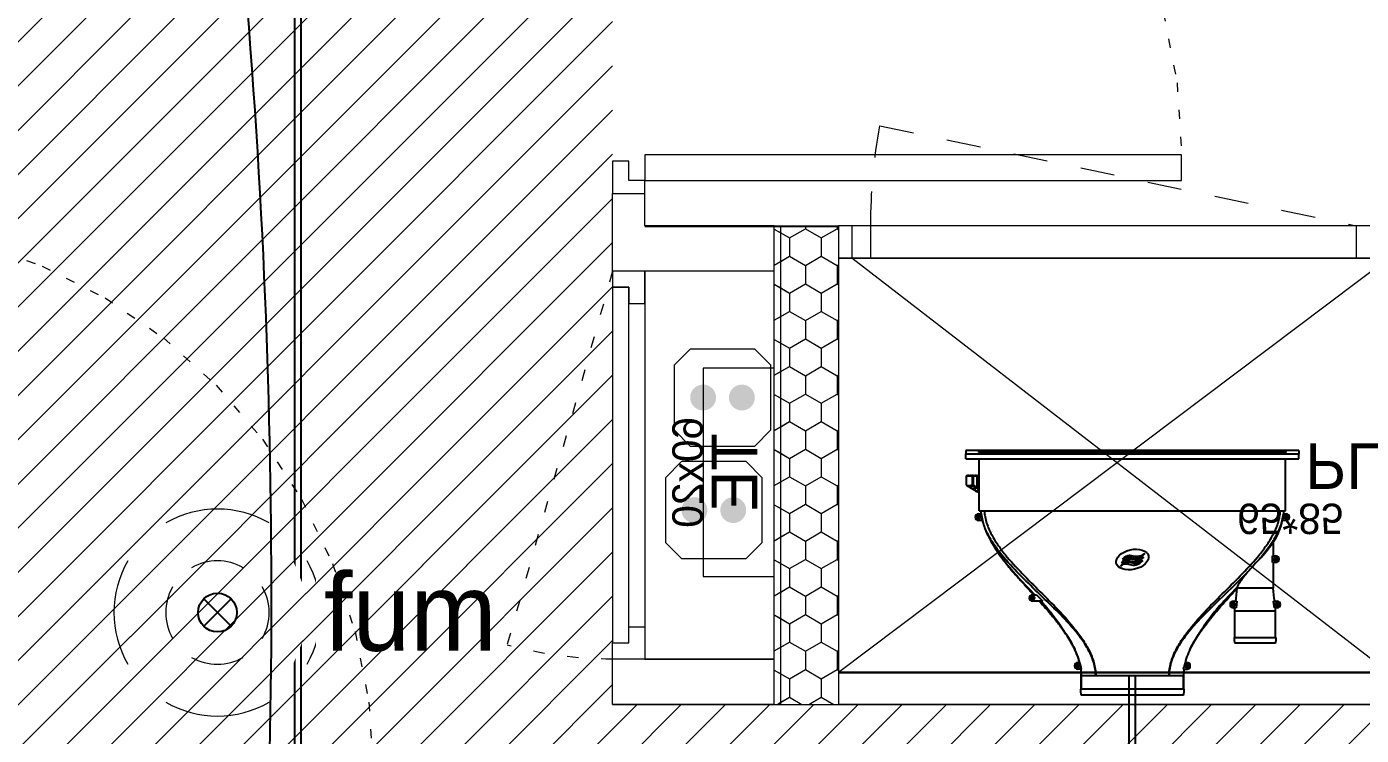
# Model space of a CAD drawing. Header units: centimetres. Extents: x 2666 to 9670, y 1889 to 5633.
# Drawn here: x 6485.6 to 6692.1, y 4415.6 to 4525.2 of the extents above; entities that cross this region are included whole.
import ezdxf

# ---------------------------------------------------------------- set-up
doc = ezdxf.new("R2010")
doc.units = ezdxf.units.CM
doc.header["$LTSCALE"] = 12.7
for name, pattern in [('Style de ligne -13', [0.295276, 0.19685, -0.098425]), ('Style de ligne -18', [0.328084, 0.109361, -0.218723]), ('Style de ligne -5', [0.41656, 0.13885, -0.27771]), ('VW-01', [0.83312, 0.41656, -0.41656])]:
    doc.linetypes.add(name, pattern=pattern)
for name, color, linetype, lineweight in [('B aménagement intérieur', 7, 'Continuous', 5), ('B Faux plafonds', 7, 'Continuous', 5), ('B GÈnÈral', 7, 'Continuous', 5), ('B Général', 7, 'Continuous', 5), ('C ANNOTATIONS-prestations', 7, 'Continuous', 5), ('F REMPLISSAGE-TE', 7, 'Continuous', 13), ('F REMPLISSAGE-TE-1', 7, 'Continuous', 5), ('prlm-ELEC-CFO', 1, 'Continuous', 25), ('prlm-ELEC-SSI', 1, 'Continuous', 25)]:
    doc.layers.add(name, color=color, linetype=linetype, lineweight=lineweight)
doc.layers.add('D SURFACES-shab', color=1, linetype='Continuous', lineweight=5, true_color=0xff0000)
doc.layers.add('prlm-CHAUFF', color=4, linetype='Continuous')
doc.styles.add('Eurostile', font='')
doc.styles.add('prlm-elec-ssi', font='comic.ttf', dxfattribs={"height": 12})
doc.styles.get('Eurostile').set_extended_font_data('Eurostile')
pattern_1 = [(-90, (-81.019, 107.5736), (2.4602994, -4.2613636), [2.840909, -5.681818]), (30, (-81.019, 107.5736), (2.4602994, 4.2613636), [2.840909, -5.681818]), (-30, (-76.0983, 104.7327), (4.9205988, -9e-09), [2.840909, -5.681818])]

# ---------------------------------------------------------------- blocks, each defined once
blk = doc.blocks.new('xi.FUM')
at = {"color": 0}
blk.add_wipeout([(-10.61, -10.61), (-15, 0), (-10.61, 10.61), (0, 15), (10.61, 10.61), (15, 0), (10.61, -10.61), (0, -15)], dxfattribs=at).dxf.layer = 'prlm-ELEC-SSI'
at = {"layer": 'prlm-ELEC-SSI', "color": 0}
for points in [[(-2.12, 2.12), (2.12, -2.12)], [(2.12, 2.12), (-2.12, -2.12)]]:
    blk.add_lwpolyline(points, dxfattribs=at)
blk.add_circle((0, 0), 3, dxfattribs=at)
at = {"layer": 'prlm-ELEC-SSI', "color": 0, "lineweight": 13}
for radius, start, end in [(16, 60, 120), (16, 150, 210), (8, 60, 120), (16, 330, 30), (8, 150, 210), (8, 330, 30), (8, 240, 300), (16, 240, 300)]:
    blk.add_arc((0, 0), radius, start, end, dxfattribs=at)
blk = doc.blocks.new('xi.PCGTL')
at = {"layer": 'prlm-ELEC-CFO', "color": 0, "lineweight": 0}
blk.add_lwpolyline([(-7.5, -5), (-5, -7.5), (5, -7.5), (7.5, -5), (7.5, 5), (5, 7.5), (-5, 7.5), (-7.5, 5)], close=True, dxfattribs=at)
at = {"layer": 'prlm-ELEC-CFO', "color": 0, "linetype": 'ByBlock', "lineweight": 5, "const_width": 2}
for points in [[(-4, 0, 1), (-2, 0, 1)], [(2, 0, 1), (4, 0, 1)]]:
    blk.add_lwpolyline(points, format="xyb", close=True, dxfattribs=at)
blk = doc.blocks.new('Groupe-12-1')
at = {"layer": 'B Général', "flags": 128}
for points in [[(-31.46, -5.77), (-31.46, -0.77), (-28.96, -0.77), (-28.96, -3.27), (-26.46, -3.27), (-26.46, -5.77)], [(26.04, -0.77), (26.04, -3.27), (-28.96, -3.27), (-28.96, -0.77)], [(28.54, -5.77), (28.54, -0.77), (26.04, -0.77), (26.04, -3.27), (23.54, -3.27), (23.54, -5.77)]]:
    blk.add_lwpolyline(points, close=True, dxfattribs=at)
blk = doc.blocks.new('TE')
at = {"layer": 'B Général', "color": 7, "linetype": 'Style de ligne -5', "lineweight": 5}
blk.add_line((-31.46, -0.77), (26.39, 15.56), dxfattribs=at)
at = {"layer": 'B Général', "flags": 128}
blk.add_lwpolyline([(28.54, -5.77), (28.54, -25.77), (-31.46, -25.77), (-31.46, -5.77)], close=True, dxfattribs=at)
at = {"layer": 'B Général', "color": 7, "flags": 128}
blk.add_lwpolyline([(15.79, -14.77), (15.79, -25.77), (-16.46, -25.77), (-16.46, -14.77)], close=True, dxfattribs=at)
at = {"layer": 'B Général', "color": 7, "linetype": 'Style de ligne -5', "lineweight": 5}
blk.add_arc((-34.54, -0.77), 63.08, 359.9968, 14.9984, dxfattribs=at)
at = {"layer": 'B Général', "color": 7}
blk.add_blockref('Groupe-12-1', (0, 0), dxfattribs=at)
at = {"layer": 'B Général', "insert": (-0.34, -16.07), "char_height": 7.059, "width": 32.25, "attachment_point": 2, "line_spacing_factor": 0.894142, "style": 'Eurostile'}
blk.add_mtext('TE ', dxfattribs=at)
at = {"layer": 'C ANNOTATIONS-prestations', "insert": (-0.34, -14.77), "char_height": 4.706, "width": 32.25, "attachment_point": 8, "line_spacing_factor": 0.894142, "style": 'Eurostile'}
blk.add_mtext('60x20', dxfattribs=at)
blk = doc.blocks.new('Groupe-13-1')
at = {"layer": 'B Général', "color": 7, "linetype": 'Continuous', "lineweight": 5}
for p, q in [((-301.8, 126.63), (-216.72, 62.63)), ((-216.8, 126.63), (-299.72, 62.63))]:
    blk.add_line(p, q, dxfattribs=at)
at = {"layer": 'B Général', "color": 7, "linetype": 'VW-01', "lineweight": 5}
blk.add_line((-295.38, 42.15), (-221.72, 57.63), dxfattribs=at)
at = {"layer": 'B Général', "color": 7, "linetype": 'Continuous', "lineweight": 5, "flags": 128}
for points in [[(-301.8, 62.63), (-301.8, 126.63), (-216.72, 126.63), (-216.72, 62.63)], [(-301.8, 57.63), (-301.8, 62.63), (-296.8, 62.63), (-296.8, 57.63)], [(-221.72, 57.63), (-221.72, 62.63), (-216.72, 62.63), (-216.72, 57.63)]]:
    blk.add_lwpolyline(points, close=True, dxfattribs=at)
at = {"layer": 'B Général', "color": 252, "linetype": 'Continuous', "lineweight": 5, "true_color": 0x888888, "flags": 128}
blk.add_lwpolyline([(-299.72, 57.63), (-299.72, 62.63), (-216.72, 62.63), (-216.72, 57.63)], close=True, dxfattribs=at)
at = {"layer": 'B Général', "color": 7, "linetype": 'VW-01', "lineweight": 5}
blk.add_arc((-211.8, 57.63), 85, 180, 190.4987, dxfattribs=at)
at = {"layer": 'B Général', "color": 7, "insert": (-229.57, 98.31), "char_height": 7.059, "attachment_point": 1, "line_spacing_factor": 0.894142, "style": 'Eurostile'}
blk.add_mtext('PL', dxfattribs=at)
at = {"layer": 'C ANNOTATIONS-prestations', "insert": (-240.14, 102.91), "char_height": 4.706, "attachment_point": 4, "line_spacing_factor": 0.894142, "style": 'Eurostile'}
blk.add_mtext('65*85', dxfattribs=at)

msp = doc.modelspace()

# ---------------------------------------------------------------- hatches: boundary and pattern name
at = {"layer": 'B GÈnÈral', "linetype": 'Continuous', "lineweight": 5}
h = msp.add_hatch(dxfattribs=at)
h.set_pattern_fill('PSE', angle=-90, style=0, pattern_type=2)
h.set_pattern_definition(pattern_1)
h.paths.add_polyline_path([(6601.26, 4420.39), (6611.26, 4420.39), (6611.26, 4494.39), (6601.26, 4494.39)])
at = {"layer": 'F REMPLISSAGE-TE-1', "linetype": 'Continuous', "lineweight": 5}
h = msp.add_hatch(dxfattribs=at)
h.set_pattern_fill('PSE', angle=-90, style=0, pattern_type=2)
h.set_pattern_definition(pattern_1)
h.paths.add_polyline_path([(6602.26, 4420.39), (6601.26, 4420.39), (6601.26, 4494.39), (6602.26, 4494.39)])
h = msp.add_hatch(dxfattribs=at)
h.set_pattern_fill('PSE', angle=-90, style=0, pattern_type=2)
h.set_pattern_definition(pattern_1)
h.paths.add_polyline_path([(6611.26, 4420.39), (6602.26, 4420.39), (6602.26, 4494.39), (6611.26, 4494.39)])

# ---------------------------------------------------------------- linework, layer by layer
at = {"layer": 'B aménagement intérieur', "color": 7, "linetype": 'Style de ligne -13', "lineweight": 5}
msp.add_line((6576.27, 4420.39), (6696.27, 4420.39), dxfattribs=at)
at = {"layer": 'B Général', "linetype": 'Style de ligne -18', "lineweight": 5}
for p, q in [((6661.44, 4527.39), (6663.56, 4516.48)), ((6663.56, 4516.48), (6664.27, 4505.39)), ((6477.75, 4491.74), (6488.03, 4488.17)), ((6488.03, 4488.17), (6497.77, 4483.25)), ((6497.77, 4483.25), (6506.79, 4477.07)), ((6506.79, 4477.07), (6514.96, 4469.74)), ((6514.96, 4469.74), (6522.12, 4461.38)), ((6538.56, 4420.73), (6539.27, 4409.64))]:
    msp.add_line(p, q, dxfattribs=at)
at = {"layer": 'B Général', "color": 7, "linetype": 'Continuous', "lineweight": 5}
for p, q in [((6578.77, 4504.39), (6576.27, 4504.39)), ((6576.27, 4504.39), (6576.27, 4499.39)), ((6578.77, 4501.39), (6578.77, 4504.39)), ((6581.27, 4501.39), (6578.77, 4501.39)), ((6581.27, 4499.39), (6581.27, 4501.39)), ((6576.27, 4499.39), (6581.27, 4499.39)), ((6576.27, 4487.39), (6576.27, 4499.39)), ((6576.27, 4499.39), (6581.27, 4499.39)), ((6581.27, 4494.39), (6581.27, 4499.39)), ((6601.26, 4494.39), (6581.27, 4494.39)), ((6601.26, 4487.39), (6601.26, 4494.39)), ((6601.26, 4487.39), (6576.27, 4487.39)), ((6576.27, 4420.39), (6576.27, 4427.39)), ((6601.26, 4427.39), (6576.27, 4427.39)), ((6601.26, 4420.39), (6601.26, 4427.39)), ((6696.27, 4425.39), (6611.26, 4425.39)), ((6601.26, 4420.39), (6576.27, 4420.39)), ((6696.27, 4420.39), (6611.26, 4420.39))]:
    msp.add_line(p, q, dxfattribs=at)
at = {"layer": 'B Général'}
for p, q in [((6664.27, 4505.39), (6581.27, 4505.39)), ((6581.27, 4505.39), (6581.27, 4501.39)), ((6664.27, 4501.39), (6664.27, 4505.39)), ((6581.27, 4501.39), (6664.27, 4501.39))]:
    msp.add_line(p, q, dxfattribs=at)
at = {"layer": 'B Général', "color": 7, "linetype": 'Continuous', "lineweight": 13}
for p, q in [((6576.27, 4487.39), (6576.27, 4499.39)), ((6581.27, 4494.39), (6581.27, 4499.39)), ((6601.26, 4494.39), (6611.26, 4494.39)), ((6601.26, 4427.39), (6601.26, 4494.39)), ((6611.26, 4420.39), (6611.26, 4494.39)), ((6696.27, 4425.39), (6611.26, 4425.39)), ((6601.26, 4420.39), (6611.26, 4420.39)), ((6696.27, 4420.39), (6611.26, 4420.39))]:
    msp.add_line(p, q, dxfattribs=at)
at = {"layer": 'D SURFACES-shab', "lineweight": 18}
for p, q in [((6581.27, 4494.28), (6611.19, 4494.27)), ((6611.19, 4494.27), (6611.19, 4425.27)), ((6611.19, 4425.27), (6696.27, 4425.27)), ((6576.27, 4420.39), (6696.27, 4420.39))]:
    msp.add_line(p, q, dxfattribs=at)
at = {"layer": 'F REMPLISSAGE-TE', "color": 7, "linetype": 'Continuous', "lineweight": 5}
msp.add_line((6602.26, 4420.39), (6602.26, 4494.39), dxfattribs=at)
at = {"layer": 'prlm-CHAUFF', "ltscale": 50}
for p, q in [((6527.12, 4374.44), (6527.12, 4578.84)), ((6528.12, 4373.44), (6528.12, 4578.84)), ((6630.9, 4459.64), (6630.9, 4459.15)), ((6682.4, 4459.64), (6630.9, 4459.64)), ((6630.9, 4459.15), (6682.4, 4459.15)), ((6630.9, 4459.07), (6630.9, 4459.15)), ((6630.9, 4458.34), (6630.9, 4459.07)), ((6682.4, 4459.07), (6630.9, 4459.07)), ((6680.4, 4459.64), (6632.9, 4459.64)), ((6632.9, 4459.63), (6632.9, 4459.64)), ((6632.9, 4459.64), (6632.92, 4459.63)), ((6632.9, 4459.63), (6680.4, 4459.63)), ((6680.4, 4459.62), (6632.9, 4459.62)), ((6632.9, 4459.59), (6632.9, 4459.62)), ((6632.9, 4459.62), (6632.96, 4459.59)), ((6632.9, 4459.59), (6680.4, 4459.59)), ((6680.4, 4459.57), (6632.9, 4459.57)), ((6632.9, 4459.53), (6632.9, 4459.57)), ((6632.9, 4459.57), (6633.01, 4459.53)), ((6632.9, 4459.53), (6680.4, 4459.53)), ((6680.4, 4459.5), (6632.9, 4459.5)), ((6632.9, 4459.45), (6632.9, 4459.5)), ((6632.9, 4459.5), (6633.05, 4459.45)), ((6632.9, 4459.45), (6680.4, 4459.45)), ((6680.4, 4459.4), (6632.9, 4459.4)), ((6632.9, 4459.33), (6632.9, 4459.4)), ((6632.9, 4459.4), (6633.1, 4459.33)), ((6632.9, 4459.33), (6680.4, 4459.33)), ((6680.2, 4459.33), (6680.4, 4459.4)), ((6680.24, 4459.45), (6680.4, 4459.5)), ((6680.29, 4459.53), (6680.4, 4459.57)), ((6680.33, 4459.59), (6680.4, 4459.62)), ((6680.38, 4459.63), (6680.4, 4459.64)), ((6680.4, 4459.64), (6680.4, 4459.63)), ((6680.4, 4459.62), (6680.4, 4459.59)), ((6680.4, 4459.57), (6680.4, 4459.53)), ((6680.4, 4459.5), (6680.4, 4459.45)), ((6680.4, 4459.4), (6680.4, 4459.33)), ((6682.4, 4459.64), (6682.4, 4459.15)), ((6682.4, 4459.15), (6682.4, 4459.07)), ((6682.4, 4458.34), (6682.4, 4459.07)), ((6630.9, 4458.34), (6682.4, 4458.34)), ((6632.95, 4450.34), (6632.95, 4458.34)), ((6680.35, 4450.34), (6680.35, 4458.34)), ((6630.94, 4455.69), (6630.98, 4455.74)), ((6631.93, 4455.69), (6630.94, 4455.69)), ((6630.94, 4455.69), (6630.94, 4454.32)), ((6630.98, 4455.74), (6630.99, 4455.74)), ((6630.99, 4455.74), (6632.01, 4455.74)), ((6631.1, 4455.83), (6631.01, 4455.74)), ((6631.14, 4455.83), (6631.05, 4455.74)), ((6631.12, 4455.81), (6631.1, 4455.83)), ((6631.2, 4455.83), (6631.11, 4455.74)), ((6631.17, 4455.79), (6631.14, 4455.83)), ((6631.29, 4455.83), (6631.2, 4455.74)), ((6631.25, 4455.78), (6631.2, 4455.83)), ((6631.34, 4455.77), (6631.29, 4455.83)), ((6631.39, 4455.83), (6631.3, 4455.74)), ((6631.36, 4455.83), (6631.32, 4455.79)), ((6631.38, 4455.81), (6631.36, 4455.83)), ((6631.46, 4455.76), (6631.39, 4455.83)), ((6631.52, 4455.83), (6631.43, 4455.74)), ((6631.59, 4455.75), (6631.52, 4455.83)), ((6631.6, 4455.83), (6631.56, 4455.79)), ((6631.67, 4455.83), (6631.58, 4455.74)), ((6631.63, 4455.79), (6631.6, 4455.83)), ((6631.75, 4455.74), (6631.67, 4455.83)), ((6631.83, 4455.83), (6631.74, 4455.74)), ((6631.92, 4455.74), (6631.83, 4455.83)), ((6631.88, 4455.83), (6631.86, 4455.8)), ((6631.95, 4455.76), (6631.88, 4455.83)), ((6632.02, 4455.83), (6631.93, 4455.74)), ((6631.93, 4455.69), (6632.01, 4455.74)), ((6631.93, 4454.32), (6631.93, 4455.69)), ((6632.01, 4454.3), (6631.93, 4454.32)), ((6632.01, 4455.74), (6632.58, 4455.74)), ((6632.01, 4455.74), (6632.01, 4455.74)), ((6632.01, 4455.74), (6632.01, 4454.3)), ((6632.11, 4455.74), (6632.02, 4455.83)), ((6632.17, 4455.83), (6632.09, 4455.75)), ((6632.22, 4455.77), (6632.17, 4455.83)), ((6632.28, 4455.83), (6632.19, 4455.74)), ((6632.37, 4455.74), (6632.28, 4455.83)), ((6632.41, 4455.83), (6632.35, 4455.76)), ((6632.47, 4455.77), (6632.41, 4455.83)), ((6632.52, 4455.83), (6632.43, 4455.74)), ((6632.61, 4455.74), (6632.52, 4455.83)), ((6632.95, 4455.74), (6632.58, 4455.74)), ((6632.58, 4455.74), (6632.58, 4453.92)), ((6632.76, 4455.83), (6632.67, 4455.74)), ((6632.85, 4455.74), (6632.76, 4455.83)), ((6632.95, 4455.77), (6632.91, 4455.74)), ((6631.59, 4453.88), (6631.25, 4454.09)), ((6631.37, 4454.08), (6631.63, 4453.91)), ((6631.59, 4453.88), (6631.63, 4453.91)), ((6631.61, 4453.87), (6631.59, 4453.88)), ((6631.61, 4453.87), (6631.64, 4453.9)), ((6632.21, 4453.51), (6631.61, 4453.87)), ((6631.63, 4453.91), (6631.63, 4454.08)), ((6631.63, 4453.91), (6631.64, 4453.9)), ((6631.64, 4454.09), (6631.64, 4453.9)), ((6631.64, 4453.9), (6632.24, 4453.55)), ((6632.01, 4454.3), (6632.58, 4453.92)), ((6632.11, 4454.09), (6632.45, 4453.88)), ((6632.24, 4453.55), (6632.21, 4453.51)), ((6632.24, 4453.55), (6632.24, 4454.01)), ((6632.29, 4453.98), (6632.29, 4453.48)), ((6632.29, 4453.48), (6632.29, 4453.49)), ((6632.29, 4453.48), (6632.32, 4453.44)), ((6632.45, 4453.88), (6632.47, 4453.87)), ((6632.47, 4453.87), (6632.95, 4453.53)), ((6632.58, 4453.92), (6632.95, 4453.68)), ((6632.95, 4450.34), (6680.35, 4450.34)), ((6632.69, 4449.29), (6632.69, 4449.39)), ((6632.69, 4449.39), (6632.8, 4449.39)), ((6632.8, 4449.29), (6632.69, 4449.29)), ((6632.8, 4449.49), (6632.9, 4449.49)), ((6632.8, 4449.39), (6632.8, 4449.49)), ((6632.8, 4449.18), (6632.8, 4449.29)), ((6632.9, 4449.18), (6632.8, 4449.18)), ((6632.85, 4449.84), (6633.29, 4449.84)), ((6633.46, 4448.84), (6632.85, 4448.84)), ((6632.9, 4449.49), (6632.9, 4449.39)), ((6632.9, 4449.39), (6633, 4449.39)), ((6632.9, 4449.29), (6632.9, 4449.18)), ((6633, 4449.29), (6632.9, 4449.29)), ((6633, 4449.39), (6633, 4449.29)), ((6633.29, 4449.92), (6633.29, 4449.84)), ((6680.45, 4448.84), (6679.84, 4448.84)), ((6680.01, 4449.92), (6680.01, 4449.84)), ((6680.01, 4449.84), (6680.45, 4449.84)), ((6680.29, 4449.29), (6680.29, 4449.39)), ((6680.29, 4449.39), (6680.4, 4449.39)), ((6680.4, 4449.29), (6680.29, 4449.29)), ((6680.4, 4449.49), (6680.5, 4449.49)), ((6680.4, 4449.39), (6680.4, 4449.49)), ((6680.4, 4449.18), (6680.4, 4449.29)), ((6680.5, 4449.18), (6680.4, 4449.18)), ((6680.5, 4449.49), (6680.5, 4449.39)), ((6680.5, 4449.39), (6680.6, 4449.39)), ((6680.5, 4449.29), (6680.5, 4449.18)), ((6680.6, 4449.29), (6680.5, 4449.29)), ((6680.6, 4449.39), (6680.6, 4449.29)), ((6678.45, 4445.46), (6678.45, 4443.34)), ((6678.45, 4445.46), (6678.45, 4443.34)), ((6678.3, 4442.34), (6678.3, 4443.34)), ((6678.3, 4443.34), (6678.85, 4443.34)), ((6678.85, 4442.34), (6678.3, 4442.34)), ((6678.45, 4442.34), (6678.45, 4438.34)), ((6678.45, 4442.34), (6678.45, 4438.34)), ((6678.69, 4442.79), (6678.69, 4442.89)), ((6678.69, 4442.89), (6678.8, 4442.89)), ((6678.8, 4442.79), (6678.69, 4442.79)), ((6678.8, 4442.99), (6678.9, 4442.99)), ((6678.8, 4442.89), (6678.8, 4442.99)), ((6678.8, 4442.68), (6678.8, 4442.79)), ((6678.9, 4442.68), (6678.8, 4442.68)), ((6678.9, 4442.99), (6678.9, 4442.89)), ((6678.9, 4442.89), (6679, 4442.89)), ((6678.9, 4442.79), (6678.9, 4442.68)), ((6679, 4442.79), (6678.9, 4442.79)), ((6679, 4442.89), (6679, 4442.79)), ((6672.85, 4438.49), (6670.78, 4436.34)), ((6670.78, 4436.34), (6672.85, 4438.49)), ((6672.85, 4438.49), (6672.85, 4438.34)), ((6672.85, 4438.49), (6672.85, 4438.34)), ((6678.45, 4438.34), (6672.85, 4438.34)), ((6641.05, 4436.79), (6641.05, 4436.89)), ((6641.05, 4436.89), (6641.16, 4436.89)), ((6641.16, 4436.79), (6641.05, 4436.79)), ((6641.16, 4436.99), (6641.26, 4436.99)), ((6641.16, 4436.89), (6641.16, 4436.99)), ((6641.16, 4436.68), (6641.16, 4436.79)), ((6641.26, 4436.68), (6641.16, 4436.68)), ((6641.21, 4437.34), (6641.82, 4437.34)), ((6642.82, 4436.34), (6641.21, 4436.34)), ((6641.26, 4436.99), (6641.26, 4436.89)), ((6641.26, 4436.89), (6641.36, 4436.89)), ((6641.26, 4436.79), (6641.26, 4436.68)), ((6641.36, 4436.79), (6641.26, 4436.79)), ((6641.36, 4436.89), (6641.36, 4436.79)), ((6641.82, 4437.34), (6642.82, 4436.34)), ((6672.09, 4435.79), (6672.09, 4435.89)), ((6672.09, 4435.89), (6672.2, 4435.89)), ((6672.2, 4435.79), (6672.09, 4435.79)), ((6672.2, 4435.99), (6672.3, 4435.99)), ((6672.2, 4435.89), (6672.2, 4435.99)), ((6672.2, 4435.68), (6672.2, 4435.79)), ((6672.25, 4436.34), (6672.8, 4436.34)), ((6672.3, 4435.99), (6672.3, 4435.89)), ((6672.3, 4435.89), (6672.4, 4435.89)), ((6672.3, 4435.79), (6672.3, 4435.68)), ((6672.4, 4435.79), (6672.3, 4435.79)), ((6672.4, 4435.89), (6672.4, 4435.79)), ((6672.8, 4436.28), (6672.68, 4435.34)), ((6672.8, 4436.34), (6672.8, 4436.28)), ((6678.5, 4436.28), (6678.5, 4436.34)), ((6678.5, 4436.34), (6679.05, 4436.34)), ((6678.61, 4435.34), (6678.5, 4436.28)), ((6678.89, 4435.79), (6678.89, 4435.89)), ((6678.89, 4435.89), (6679, 4435.89)), ((6679, 4435.79), (6678.89, 4435.79)), ((6679, 4435.99), (6679.1, 4435.99)), ((6679, 4435.89), (6679, 4435.99)), ((6679, 4435.68), (6679, 4435.79)), ((6679.1, 4435.99), (6679.1, 4435.89)), ((6679.1, 4435.89), (6679.2, 4435.89)), ((6679.2, 4435.79), (6679.1, 4435.79)), ((6679.1, 4435.79), (6679.1, 4435.68)), ((6679.2, 4435.89), (6679.2, 4435.79)), ((6672.3, 4435.68), (6672.2, 4435.68)), ((6672.68, 4435.34), (6672.25, 4435.34)), ((6672.5, 4434.84), (6678.8, 4434.84)), ((6672.5, 4430.74), (6672.5, 4434.84)), ((6672.5, 4430.74), (6672.5, 4434.84)), ((6679.05, 4435.34), (6678.61, 4435.34)), ((6678.8, 4430.74), (6678.8, 4434.84)), ((6678.8, 4430.74), (6678.8, 4434.84)), ((6679.1, 4435.68), (6679, 4435.68)), ((6647.24, 4429.86), (6647.27, 4429.86)), ((6666.05, 4429.86), (6666.05, 4429.86)), ((6672.4, 4430.74), (6678.9, 4430.74)), ((6678.8, 4429.84), (6672.5, 4429.84)), ((6647.53, 4429.32), (6647.56, 4429.32)), ((6648.03, 4426.39), (6648.14, 4426.39)), ((6648.03, 4426.29), (6648.03, 4426.39)), ((6648.14, 4426.29), (6648.03, 4426.29)), ((6648.14, 4426.49), (6648.24, 4426.49)), ((6648.14, 4426.39), (6648.14, 4426.49)), ((6648.14, 4426.18), (6648.14, 4426.29)), ((6648.24, 4426.18), (6648.14, 4426.18)), ((6648.19, 4426.84), (6648.49, 4426.84)), ((6648.74, 4425.84), (6648.19, 4425.84)), ((6648.24, 4426.49), (6648.24, 4426.39)), ((6648.24, 4426.39), (6648.35, 4426.39)), ((6648.35, 4426.29), (6648.24, 4426.29)), ((6648.24, 4426.29), (6648.24, 4426.18)), ((6648.35, 4426.39), (6648.35, 4426.29)), ((6648.49, 4426.84), (6648.69, 4426.16)), ((6648.69, 4426.16), (6648.74, 4425.84)), ((6664.55, 4425.84), (6664.6, 4426.16)), ((6664.55, 4425.84), (6665.11, 4425.84)), ((6664.81, 4426.84), (6664.6, 4426.16)), ((6665.11, 4426.84), (6664.81, 4426.84)), ((6664.95, 4426.39), (6665.06, 4426.39)), ((6664.95, 4426.29), (6664.95, 4426.39)), ((6665.06, 4426.29), (6664.95, 4426.29)), ((6665.06, 4426.49), (6665.16, 4426.49)), ((6665.06, 4426.39), (6665.06, 4426.49)), ((6665.06, 4426.18), (6665.06, 4426.29)), ((6665.16, 4426.18), (6665.06, 4426.18)), ((6665.16, 4426.49), (6665.16, 4426.39)), ((6665.16, 4426.39), (6665.26, 4426.39)), ((6665.26, 4426.29), (6665.16, 4426.29)), ((6665.16, 4426.29), (6665.16, 4426.18)), ((6665.26, 4426.39), (6665.26, 4426.29)), ((6648.75, 4424.84), (6650.98, 4424.84)), ((6648.75, 4422.74), (6648.75, 4424.84)), ((6648.75, 4424.84), (6648.75, 4422.74)), ((6650.98, 4424.84), (6662.32, 4424.84)), ((6656.15, 4355.34), (6656.15, 4424.84)), ((6657.15, 4354.34), (6657.15, 4424.84)), ((6662.32, 4424.84), (6664.55, 4424.84)), ((6664.55, 4422.74), (6664.55, 4424.84)), ((6664.55, 4424.84), (6664.55, 4422.74)), ((6664.65, 4422.74), (6648.65, 4422.74)), ((6664.55, 4421.84), (6648.75, 4421.84))]:
    msp.add_line(p, q, dxfattribs=at)
for centre, radius in [((6632.85, 4449.34), 0.3), ((6632.85, 4449.34), 0.25), ((6680.45, 4449.34), 0.3), ((6680.45, 4449.34), 0.25), ((6678.85, 4442.84), 0.3), ((6678.85, 4442.84), 0.25), ((6641.21, 4436.84), 0.3), ((6641.21, 4436.84), 0.25), ((6672.25, 4435.84), 0.3), ((6672.25, 4435.84), 0.25), ((6679.05, 4435.84), 0.3), ((6679.05, 4435.84), 0.25), ((6648.19, 4426.34), 0.3), ((6648.19, 4426.34), 0.25), ((6665.11, 4426.34), 0.3), ((6665.11, 4426.34), 0.25)]:
    msp.add_circle(centre, radius, dxfattribs=at)
for centre, radius, start, end in [((6638.36, 4464.37), 12.5, 233.7494, 235.0637), ((6630.76, 4453.42), 0.836, 54.1326, 59.2425), ((6631.89, 4452.88), 0.703, 53.033, 62.9325), ((6631.93, 4453.23), 0.448, 34.6713, 45.4982), ((6638.36, 4464.37), 12.5, 241.3177, 241.5903), ((6639.01, 4465.57), 13.85, 241.9182, 244.0515), ((6638.89, 4465.22), 13.43, 242.115, 243.7632), ((6632.85, 4449.34), 0.5, 90, 270), ((6668.06, 4451.7), 12.12, 343.7263, 346.3852), ((6680.45, 4449.34), 0.5, 270, 90), ((6659.13, 4459.11), 23.65, 316.4099, 324.7501), ((6701.39, 4418.29), 35.1, 135.7111, 139.5265), ((6678.85, 4442.84), 0.5, 270, 90), ((6641.21, 4436.84), 0.5, 90, 270), ((6634.14, 4428.23), 11.66, 39.5755, 44.0299), ((6633.89, 4428.01), 11.99, 39.6381, 43.9674), ((6679.16, 4428.23), 11.66, 135.9701, 140.4245), ((6679.41, 4428.01), 11.99, 136.0326, 140.3619), ((6672.25, 4435.84), 0.5, 90, 270), ((6679.05, 4435.84), 0.5, 270, 90), ((6613.51, 4410.27), 39, 32.5506, 40.6113), ((6613.51, 4410.27), 39, 30.1399, 40.6113), ((6699.78, 4410.27), 39, 139.3887, 149.86), ((6699.78, 4410.27), 39, 139.3887, 149.8601), ((6635.54, 4423.36), 13.43, 12.9954, 36.0824), ((6629.73, 4420.17), 20.01, 27.2018, 28.9518), ((6683.57, 4420.17), 20.01, 151.0483, 152.7983), ((6683.57, 4420.17), 20.01, 151.0482, 152.7982), ((6674.38, 4430.5), 2, 173.2559, 199.4245), ((6674.38, 4430.5), 2, 173.2559, 199.4245), ((6676.91, 4430.5), 2, 340.5755, 6.7441), ((6676.91, 4430.5), 2, 340.5755, 6.7441), ((6637.49, 4424.01), 11.35, 14.4106, 27.8626), ((6676.16, 4423.87), 11.74, 152.3321, 165.441), ((6675.8, 4424.01), 11.35, 152.1374, 165.6929), ((6648.19, 4426.34), 0.5, 90, 270), ((6640.98, 4424.83), 7.77, 0.0577, 7.4544), ((6640.93, 4424.83), 7.82, 0.0736, 7.4237), ((6641.54, 4424.85), 7.25, 359.9215, 7.8382), ((6672.32, 4424.83), 7.77, 172.5456, 179.9423), ((6672.37, 4424.83), 7.82, 172.5763, 179.9264), ((6671.72, 4424.85), 7.17, 173.9053, 180.1157), ((6671.72, 4424.85), 7.17, 172.0923, 173.5448), ((6665.11, 4426.34), 0.5, 270, 90), ((6650.63, 4422.5), 2, 173.2559, 199.4245), ((6650.63, 4422.5), 2, 173.2559, 199.4245), ((6662.66, 4422.5), 2, 340.5755, 6.7441), ((6662.66, 4422.5), 2, 340.5755, 6.7441)]:
    msp.add_arc(centre, radius, start, end, dxfattribs=at)
msp.add_ellipse((6656.65, 4442.79), major_axis=(-2.49, -0.57), ratio=0.600775, dxfattribs=at)
for points, knots in [([(6630.94, 4454.32), (6630.96, 4454.29), (6631, 4454.27), (6631.1, 4454.24), (6631.17, 4454.24), (6631.29, 4454.24), (6631.34, 4454.24), (6631.44, 4454.25), (6631.49, 4454.25), (6631.66, 4454.27), (6631.79, 4454.29), (6631.93, 4454.32)], [0, 0, 0, 0, 0.25, 0.25, 0.5, 0.5, 0.625, 0.625, 0.75, 0.75, 1, 1, 1, 1]), ([(6631.2, 4454.13), (6631.2, 4454.13), (6631.21, 4454.12), (6631.22, 4454.12), (6631.23, 4454.11), (6631.25, 4454.1), (6631.26, 4454.1), (6631.28, 4454.09), (6631.29, 4454.09), (6631.31, 4454.09), (6631.33, 4454.08), (6631.34, 4454.08), (6631.36, 4454.08), (6631.38, 4454.08), (6631.4, 4454.08), (6631.43, 4454.07), (6631.45, 4454.07), (6631.48, 4454.07), (6631.52, 4454.07), (6631.57, 4454.08), (6631.62, 4454.08), (6631.68, 4454.09), (6631.73, 4454.09), (6631.8, 4454.1), (6631.86, 4454.11), (6631.93, 4454.12), (6631.98, 4454.13), (6632, 4454.13)], [0.0304712, 0.0304712, 0.0304712, 0.0304712, 0.0599457, 0.0897682, 0.1195016, 0.1491541, 0.1787343, 0.2082505, 0.2377114, 0.2671256, 0.2965018, 0.3258487, 0.355175, 0.3844897, 0.4138015, 0.4431194, 0.4724522, 0.5018089, 0.5568669, 0.611863, 0.6668562, 0.7219052, 0.7770682, 0.8324028, 0.8879658, 0.9438132, 1, 1, 1, 1]), ([(6632, 4454.13), (6632, 4454.14), (6632, 4454.14), (6632.01, 4454.14), (6632.02, 4454.14), (6632.02, 4454.13), (6632.03, 4454.13), (6632.04, 4454.13), (6632.04, 4454.13), (6632.06, 4454.12), (6632.07, 4454.12), (6632.09, 4454.11), (6632.11, 4454.1), (6632.11, 4454.09)], [0, 0, 0, 0, 0.061789, 0.122374, 0.182441, 0.242697, 0.303842, 0.366548, 0.43144, 0.49908, 0.668346, 0.832646, 1, 1, 1, 1]), ([(6632.29, 4453.48), (6632.3, 4453.48), (6632.3, 4453.47), (6632.31, 4453.47), (6632.32, 4453.46), (6632.33, 4453.45), (6632.34, 4453.45), (6632.35, 4453.44), (6632.36, 4453.44), (6632.37, 4453.43), (6632.39, 4453.43), (6632.4, 4453.43), (6632.41, 4453.42), (6632.43, 4453.42), (6632.45, 4453.42), (6632.46, 4453.42), (6632.48, 4453.42), (6632.5, 4453.41), (6632.53, 4453.41), (6632.56, 4453.42), (6632.6, 4453.42), (6632.65, 4453.42), (6632.7, 4453.43), (6632.75, 4453.44), (6632.8, 4453.44), (6632.86, 4453.46), (6632.91, 4453.47), (6632.94, 4453.47), (6632.95, 4453.47)], [0, 0, 0, 0, 0.0300773, 0.0600539, 0.0899314, 0.1197114, 0.1493956, 0.1789856, 0.2084831, 0.2378898, 0.2672073, 0.2964374, 0.3255817, 0.3546421, 0.3836203, 0.4125181, 0.4413372, 0.4700795, 0.4987468, 0.5532579, 0.6080368, 0.6630958, 0.7184471, 0.7741027, 0.8300742, 0.8863734, 0.9430116, 0.9677174, 0.9677174, 0.9677174, 0.9677174]), ([(6632.94, 4453.43), (6632.94, 4453.43), (6632.93, 4453.43), (6632.9, 4453.42), (6632.87, 4453.42), (6632.84, 4453.41), (6632.81, 4453.4), (6632.78, 4453.4), (6632.76, 4453.39), (6632.73, 4453.39), (6632.7, 4453.39), (6632.68, 4453.38), (6632.65, 4453.38), (6632.63, 4453.38), (6632.61, 4453.38), (6632.58, 4453.38), (6632.56, 4453.38), (6632.54, 4453.38), (6632.51, 4453.38), (6632.47, 4453.38), (6632.44, 4453.38), (6632.41, 4453.39), (6632.39, 4453.4), (6632.37, 4453.41), (6632.35, 4453.42), (6632.33, 4453.43), (6632.32, 4453.44), (6632.32, 4453.44)], [0.053874, 0.053874, 0.053874, 0.053874, 0.0607104, 0.0907643, 0.1206402, 0.1503557, 0.1799287, 0.2093776, 0.238721, 0.2679778, 0.2971672, 0.3263086, 0.3554219, 0.3845269, 0.4136437, 0.4427926, 0.4719939, 0.5012681, 0.5562327, 0.6110034, 0.6657154, 0.7205017, 0.7754929, 0.8308166, 0.8865967, 0.9429527, 1, 1, 1, 1]), ([(6632.41, 4453.38), (6632.41, 4453.38), (6632.42, 4453.38), (6632.43, 4453.37), (6632.44, 4453.37), (6632.46, 4453.36), (6632.47, 4453.36), (6632.49, 4453.36), (6632.5, 4453.35), (6632.52, 4453.35), (6632.54, 4453.35), (6632.55, 4453.35), (6632.57, 4453.35), (6632.6, 4453.35), (6632.63, 4453.35), (6632.67, 4453.35), (6632.72, 4453.35), (6632.76, 4453.36), (6632.81, 4453.37), (6632.86, 4453.38), (6632.91, 4453.39), (6632.94, 4453.39), (6632.95, 4453.39)], [0.1059402, 0.1059402, 0.1059402, 0.1059402, 0.1359504, 0.1694868, 0.202886, 0.2361704, 0.2693627, 0.3024859, 0.3355633, 0.3686184, 0.401675, 0.434757, 0.4678887, 0.5010941, 0.5629781, 0.6246926, 0.6863942, 0.7482374, 0.8103737, 0.8729511, 0.9361135, 0.9654522, 0.9654522, 0.9654522, 0.9654522]), ([(6650.98, 4424.84), (6650.98, 4425.01), (6650.97, 4425.18), (6650.94, 4425.52), (6650.92, 4425.69), (6650.84, 4426.2), (6650.77, 4426.54), (6650.57, 4427.19), (6650.45, 4427.51), (6650.18, 4428.14), (6650.03, 4428.45), (6649.55, 4429.35), (6649.19, 4429.92), (6648.41, 4431), (6648, 4431.52), (6646.72, 4433.04), (6645.8, 4434), (6643.92, 4435.88), (6642.96, 4436.8), (6641.04, 4438.65), (6640.08, 4439.57), (6638.22, 4441.47), (6637.31, 4442.44), (6636.06, 4443.98), (6635.66, 4444.51), (6635.1, 4445.33), (6634.92, 4445.62), (6634.57, 4446.19), (6634.41, 4446.49), (6633.96, 4447.39), (6633.71, 4448), (6633.44, 4448.96), (6633.37, 4449.29), (6633.29, 4449.86), (6633.27, 4450.1), (6633.25, 4450.34)], [0, 0, 0, 0, 0.015625, 0.015625, 0.03125, 0.03125, 0.0625, 0.0625, 0.09375, 0.09375, 0.125, 0.125, 0.1875, 0.1875, 0.25, 0.25, 0.375, 0.375, 0.5, 0.5, 0.625, 0.625, 0.75, 0.75, 0.8125, 0.8125, 0.84375, 0.84375, 0.875, 0.875, 0.9375, 0.9375, 0.96875, 0.96875, 0.9908046, 0.9908046, 0.9908046, 0.9908046]), ([(6633.76, 4450.34), (6633.77, 4450.1), (6633.79, 4449.86), (6633.88, 4449.3), (6633.95, 4448.98), (6634.22, 4448.03), (6634.48, 4447.42), (6634.93, 4446.53), (6635.1, 4446.24), (6635.44, 4445.68), (6635.62, 4445.4), (6636.17, 4444.59), (6636.57, 4444.06), (6637.81, 4442.53), (6638.7, 4441.56), (6640.53, 4439.66), (6641.46, 4438.74), (6643.33, 4436.88), (6644.27, 4435.95), (6646.08, 4434.04), (6646.96, 4433.07), (6648.18, 4431.53), (6648.57, 4431), (6649.3, 4429.9), (6649.65, 4429.34), (6650.1, 4428.43), (6650.24, 4428.12), (6650.49, 4427.49), (6650.6, 4427.17), (6650.78, 4426.52), (6650.85, 4426.19), (6650.93, 4425.68), (6650.95, 4425.51), (6650.97, 4425.17), (6650.98, 4425.01), (6650.98, 4424.84)], [0.0092808, 0.0092808, 0.0092808, 0.0092808, 0.03125, 0.03125, 0.0625, 0.0625, 0.125, 0.125, 0.15625, 0.15625, 0.1875, 0.1875, 0.25, 0.25, 0.375, 0.375, 0.5, 0.5, 0.625, 0.625, 0.75, 0.75, 0.8125, 0.8125, 0.875, 0.875, 0.90625, 0.90625, 0.9375, 0.9375, 0.96875, 0.96875, 0.984375, 0.984375, 1, 1, 1, 1]), ([(6662.32, 4424.84), (6662.32, 4425.01), (6662.33, 4425.18), (6662.35, 4425.52), (6662.37, 4425.68), (6662.44, 4426.19), (6662.52, 4426.52), (6662.7, 4427.18), (6662.81, 4427.5), (6663.06, 4428.12), (6663.2, 4428.43), (6663.65, 4429.34), (6663.99, 4429.9), (6664.72, 4431), (6665.12, 4431.53), (6666.34, 4433.07), (6667.22, 4434.04), (6669.03, 4435.95), (6669.96, 4436.88), (6671.83, 4438.74), (6672.77, 4439.66), (6674.6, 4441.56), (6675.49, 4442.53), (6676.73, 4444.06), (6677.12, 4444.59), (6677.68, 4445.4), (6677.86, 4445.68), (6678.2, 4446.24), (6678.36, 4446.53), (6678.82, 4447.42), (6679.07, 4448.03), (6679.35, 4448.98), (6679.42, 4449.3), (6679.51, 4449.86), (6679.53, 4450.1), (6679.54, 4450.34)], [0, 0, 0, 0, 0.015625, 0.015625, 0.03125, 0.03125, 0.0625, 0.0625, 0.09375, 0.09375, 0.125, 0.125, 0.1875, 0.1875, 0.25, 0.25, 0.375, 0.375, 0.5, 0.5, 0.625, 0.625, 0.75, 0.75, 0.8125, 0.8125, 0.84375, 0.84375, 0.875, 0.875, 0.9375, 0.9375, 0.96875, 0.96875, 0.9907189, 0.9907189, 0.9907189, 0.9907189]), ([(6680.04, 4450.34), (6680.03, 4450.06), (6680, 4449.78), (6679.9, 4449.15), (6679.81, 4448.79), (6679.49, 4447.73), (6679.19, 4447.05), (6678.47, 4445.74), (6678.07, 4445.12), (6677.2, 4443.93), (6676.74, 4443.36), (6676.26, 4442.8)], [0.0331631, 0.0331631, 0.0331631, 0.0331631, 0.125, 0.125, 0.25, 0.25, 0.5, 0.5, 0.75, 0.75, 1, 1, 1, 1]), ([(6633.46, 4448.84), (6633.52, 4448.55), (6633.6, 4448.26), (6633.79, 4447.7), (6633.89, 4447.42), (6634.24, 4446.59), (6634.5, 4446.06), (6635.09, 4445.04), (6635.41, 4444.54), (6636.08, 4443.56), (6636.43, 4443.09), (6637.54, 4441.69), (6638.32, 4440.8), (6639.91, 4439.05), (6640.73, 4438.19), (6641.56, 4437.34)], [0, 0, 0, 0, 0.0625, 0.0625, 0.125, 0.125, 0.25, 0.25, 0.375, 0.375, 0.5, 0.5, 0.75, 0.75, 1, 1, 1, 1]), ([(6679.84, 4448.84), (6679.77, 4448.54), (6679.69, 4448.25), (6679.54, 4447.81), (6679.49, 4447.66), (6679.38, 4447.38), (6679.33, 4447.23), (6679.15, 4446.81), (6679.02, 4446.53), (6678.75, 4445.99), (6678.6, 4445.72), (6678.45, 4445.46)], [0, 0, 0, 0, 0.25, 0.25, 0.375, 0.375, 0.5, 0.5, 0.75, 0.75, 1, 1, 1, 1]), ([(6678.45, 4445.46), (6678.61, 4445.74), (6678.76, 4446.02), (6679.05, 4446.6), (6679.18, 4446.89), (6679.43, 4447.48), (6679.54, 4447.79), (6679.66, 4448.17), (6679.68, 4448.24), (6679.7, 4448.31)], [0, 0, 0, 0, 0.25, 0.25, 0.5, 0.5, 0.75, 0.75, 0.8062429, 0.8062429, 0.8062429, 0.8062429]), ([(6635.25, 4444.79), (6635.35, 4444.63), (6635.67, 4444.13), (6636.24, 4443.32), (6636.98, 4442.35), (6637.77, 4441.38), (6638.69, 4440.3), (6639.75, 4439.12), (6640.67, 4438.09), (6641.21, 4437.5), (6641.36, 4437.34)], [0.1694223, 0.1694223, 0.1694223, 0.1694223, 0.1906001, 0.2339285, 0.2787061, 0.3247019, 0.3716424, 0.4351709, 0.4991397, 0.523565, 0.523565, 0.523565, 0.523565]), ([(6658.27, 4442.66), (6657.55, 4441.95), (6657.18, 4441.85), (6656.79, 4441.89), (6656.17, 4441.96), (6655.53, 4442.36), (6654.79, 4441.78)], [0, 0, 0, 0, 0.389075, 0.389075, 0.389075, 1, 1, 1, 1]), ([(6658.58, 4443.71), (6657.86, 4442.99), (6657.49, 4442.9), (6657.1, 4442.94), (6656.49, 4443), (6655.84, 4443.41), (6655.1, 4442.83)], [0, 0, 0, 0, 0.389075, 0.389075, 0.389075, 1, 1, 1, 1]), ([(6674.69, 4441.08), (6673.49, 4439.83), (6672.24, 4438.63), (6669.75, 4436.24), (6668.5, 4435.04), (6666.72, 4433.17), (6666.14, 4432.53), (6665.04, 4431.2), (6664.51, 4430.52), (6663.8, 4429.42), (6663.58, 4429.05), (6663.17, 4428.27), (6662.98, 4427.86), (6662.67, 4427.03), (6662.54, 4426.6), (6662.41, 4425.94), (6662.38, 4425.72), (6662.34, 4425.39), (6662.33, 4425.28), (6662.32, 4425.06), (6662.32, 4424.95), (6662.32, 4424.84)], [0, 0, 0, 0, 0.25, 0.25, 0.5, 0.5, 0.625, 0.625, 0.75, 0.75, 0.8125, 0.8125, 0.875, 0.875, 0.9375, 0.9375, 0.96875, 0.96875, 0.984375, 0.984375, 1, 1, 1, 1]), ([(6674.69, 4441.08), (6674.46, 4440.81), (6674.23, 4440.55), (6673.82, 4440.04), (6673.63, 4439.79), (6673.29, 4439.31), (6673.14, 4439.09), (6672.97, 4438.8), (6672.93, 4438.72), (6672.87, 4438.58), (6672.85, 4438.53), (6672.85, 4438.49)], [0, 0, 0, 0, 0.25, 0.25, 0.5, 0.5, 0.75, 0.75, 0.875, 0.875, 1, 1, 1, 1]), ([(6665.55, 4428.88), (6665.71, 4429.21), (6666.08, 4429.93), (6666.73, 4430.98), (6667.48, 4432.07), (6668.3, 4433.15), (6669.19, 4434.23), (6670.3, 4435.52), (6671.51, 4436.88), (6672.46, 4437.9), (6672.85, 4438.34)], [0.1568082, 0.1568082, 0.1568082, 0.1568082, 0.2305418, 0.3149874, 0.4025619, 0.4929385, 0.5856877, 0.6803551, 0.8317746, 0.9509578, 0.9509578, 0.9509578, 0.9509578]), ([(6642.26, 4436.34), (6642.59, 4435.98), (6643.28, 4435.2), (6644.32, 4433.98), (6645.27, 4432.8), (6646.07, 4431.72), (6646.72, 4430.75), (6647.28, 4429.81), (6647.6, 4429.19), (6647.74, 4428.9)], [0.5730592, 0.5730592, 0.5730592, 0.5730592, 0.626259, 0.6884084, 0.7489718, 0.7930827, 0.8358988, 0.8773199, 0.9123747, 0.9123747, 0.9123747, 0.9123747])]:
    msp.add_open_spline(points, degree=3, knots=knots, dxfattribs=at)
for points in [[(6633.29, 4449.84), (6633.33, 4449.5), (6633.38, 4449.17), (6633.46, 4448.84)], [(6679.84, 4448.84), (6679.91, 4449.17), (6679.97, 4449.5), (6680.01, 4449.84)], [(6654.79, 4441.78), (6655.62, 4442.72), (6656.27, 4442.31), (6656.88, 4442.25)], [(6654.95, 4442.3), (6655.77, 4443.23), (6656.42, 4442.83), (6657.04, 4442.76)], [(6656.94, 4442.4), (6656.33, 4442.47), (6655.68, 4442.87), (6654.95, 4442.3)], [(6655.1, 4442.83), (6655.93, 4443.77), (6656.58, 4443.36), (6657.19, 4443.29)], [(6656.88, 4442.25), (6657.28, 4442.21), (6657.65, 4442.3), (6658.27, 4442.66)], [(6658.43, 4443.18), (6657.71, 4442.46), (6657.33, 4442.36), (6656.94, 4442.4)], [(6657.04, 4442.76), (6657.43, 4442.72), (6657.81, 4442.82), (6658.43, 4443.18)], [(6657.19, 4443.29), (6657.59, 4443.25), (6657.96, 4443.35), (6658.58, 4443.71)], [(6672.64, 4436.34), (6672.73, 4437), (6672.85, 4437.67), (6672.85, 4438.34)], [(6672.64, 4436.34), (6672.73, 4437), (6672.85, 4437.67), (6672.85, 4438.34)], [(6678.66, 4436.34), (6678.56, 4437), (6678.45, 4437.67), (6678.45, 4438.34)], [(6678.66, 4436.34), (6678.56, 4437), (6678.45, 4437.67), (6678.45, 4438.34)], [(6672.5, 4434.84), (6672.5, 4435), (6672.51, 4435.17), (6672.52, 4435.34)], [(6672.5, 4434.84), (6672.5, 4435), (6672.51, 4435.17), (6672.52, 4435.34)], [(6678.8, 4434.84), (6678.8, 4435), (6678.79, 4435.17), (6678.78, 4435.34)], [(6678.8, 4434.84), (6678.8, 4435), (6678.79, 4435.17), (6678.78, 4435.34)]]:
    msp.add_open_spline(points, degree=3, dxfattribs=at)

# ---------------------------------------------------------------- block references
at = {"layer": 'B Général', "color": 7, "extrusion": (0, 0, -1), "zscale": -1, "rotation": 180}
msp.add_blockref('Groupe-13-1', (-6912.99, 4552.02), dxfattribs=at)
at = {"layer": 'prlm-ELEC-CFO'}
for p in [(6593.26, 4467.84), (6591.92, 4450.43)]:
    msp.add_blockref('xi.PCGTL', p, dxfattribs=at)

# ---------------------------------------------------------------- next in the draw order: block references
at = {"layer": 'prlm-ELEC-SSI'}
msp.add_blockref('xi.FUM', (6515.15, 4434.59), dxfattribs=at)

# ---------------------------------------------------------------- next in the draw order: linework, layer by layer
at = {"layer": 'B Général', "linetype": 'Style de ligne -18', "lineweight": 5}
msp.add_line((6522.12, 4461.38), (6528.15, 4452.14), dxfattribs=at)
at = {"layer": 'prlm-ELEC-CFO'}
msp.add_arc((5399.04, 4436.67), 1124.47, 355.69631, 6.13857, dxfattribs=at)

# ---------------------------------------------------------------- next in the draw order: texts
at = {"layer": 'prlm-ELEC-SSI', "lineweight": 20, "insert": (6544.96, 4434.59), "char_height": 12, "attachment_point": 5, "line_spacing_factor": 0.8, "style": 'prlm-elec-ssi', "bg_fill": 3, "box_fill_scale": 1.1, "bg_fill_color": 256, "bg_fill_transparency": 0}
msp.add_mtext('fum', dxfattribs=at)

# ---------------------------------------------------------------- next in the draw order: hatches: boundary and pattern name
at = {"layer": 'B Faux plafonds', "linetype": 'Continuous', "lineweight": 5, "true_color": 0xaaaaaa}
h = msp.add_hatch(dxfattribs=at)
h.set_pattern_fill('F_P__SOFFITE', color=253, style=0, pattern_type=2)
h.set_pattern_definition([(45, (0, 0.2205), (-3.5277778, 3.3072917), [])])
h.paths.add_polyline_path([(6852.89, 4471.39), (6928.53, 4471.39), (6928.53, 4393.39), (6935.53, 4393.39), (6935.53, 4423.22), (7146.53, 4423.22), (7146.53, 4290.76), (7120.2, 4290.76), (7120.2, 4225.66), (6805.89, 4225.66), (6805.89, 4300.39), (6456.27, 4300.39), (6456.27, 4610.39), (6576.26, 4610.39), (6576.27, 4420.39), (6696.27, 4420.39), (6696.27, 4393.39), (6696.34, 4393.39), (6696.34, 4393.39), (6852.89, 4393.39)])

# ---------------------------------------------------------------- next in the draw order: linework, layer by layer
at = {"layer": 'B Général', "linetype": 'Style de ligne -18', "lineweight": 5}
for p, q in [((6528.15, 4452.14), (6532.95, 4442.17)), ((6532.95, 4442.17), (6536.44, 4431.64)), ((6536.44, 4431.64), (6538.56, 4420.73))]:
    msp.add_line(p, q, dxfattribs=at)

# ---------------------------------------------------------------- next in the draw order: block references
at = {"layer": 'B Général', "color": 7, "extrusion": (0, 0, -1), "zscale": -1, "rotation": 270}
msp.add_blockref('TE', (-6575.5, 4455.93), dxfattribs=at)

doc.saveas('drawing.dxf')
